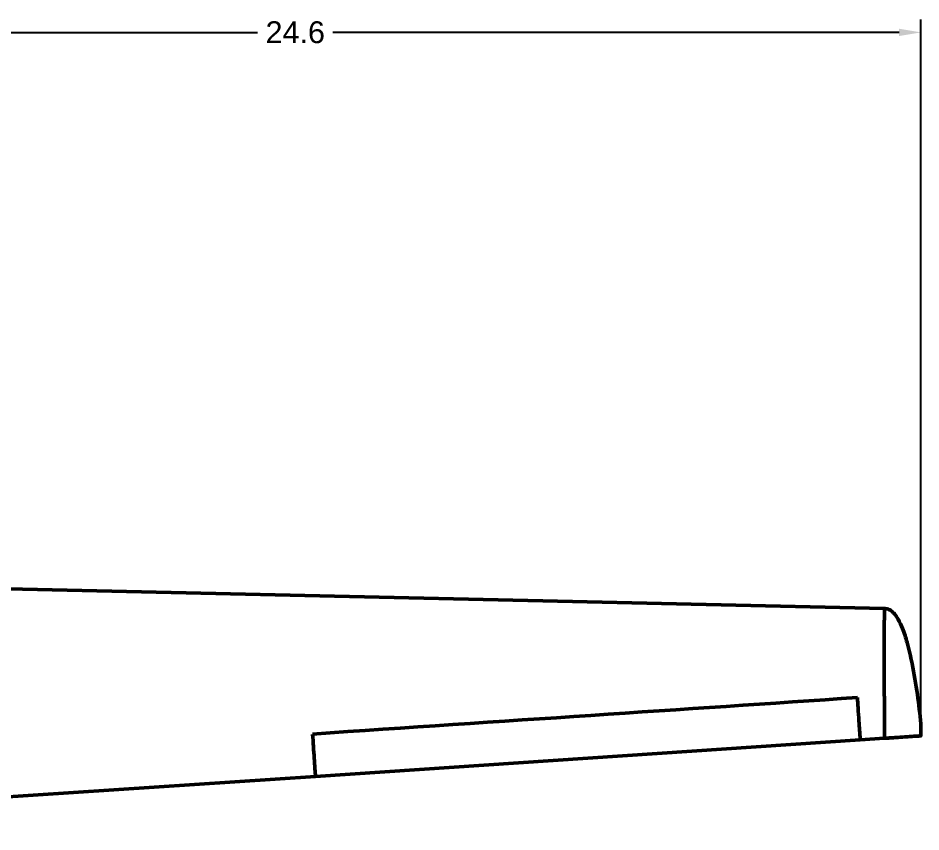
# Model space of a CAD drawing. Header units: inches. Extents: x 0.6 to 59.7, y 1.8 to 21.1.
# Drawn here: x 23.49 to 33.41, y 10.54 to 19.49 of the extents above; entities that cross this region are included whole.
import ezdxf

# ---------------------------------------------------------------- set-up
doc = ezdxf.new("R2010")
doc.units = ezdxf.units.IN
doc.header["$LTSCALE"] = 0.75
doc.header["$MEASUREMENT"] = 0
for name, color, linetype, lineweight in [('Dimensions', 7, 'Continuous', 25), ('Visible', 7, 'Continuous', 50), ('Visible Narrow', 7, 'Continuous', 25)]:
    doc.layers.add(name, color=color, linetype=linetype, lineweight=lineweight)
doc.styles.get("Standard").update_dxf_attribs({"font": 'arial.ttf'})
doc.dimstyles.get("Standard").update_dxf_attribs({"dimtxt": 0.24, "dimasz": 0.24, "dimexe": 0.14, "dimexo": 0.14, "dimgap": 0.1, "dimtad": 0, "dimtih": 1, "dimtoh": 1, "dimlfac": 0.083333, "dimzin": 12, "dimdsep": 46, "dimtxsty": 'Standard', "dimcen": 0, "dimclrd": 256, "dimclre": 256, "dimclrt": 256, "dimazin": 3, "dimtp": 0.01, "dimtm": 0.01, "dimtfac": 1, "dimtofl": 0, "dimtmove": 0, "dimatfit": 3, "dimfxl": 1, "dimtolj": 1, "dimtzin": 12, "dimarcsym": 1})

# ---------------------------------------------------------------- blocks, each defined once
blk = doc.blocks.new('*D6')
at = {"layer": 'Defpoints', "color": 0, "transparency": 16777216}
for p in [(33.412973, 19.328394), (0.606958, 11.594702), (33.412973, 11.594702)]:
    blk.add_point(p, dxfattribs=at)
at = {"layer": 'Dimensions', "lineweight": -2, "transparency": 16777216}
for p, q in [((0.606958, 11.734702), (0.606958, 19.468394)), ((33.412973, 11.734702), (33.412973, 19.468394)), ((0.846958, 19.328394), (26.123713, 19.328394)), ((33.172973, 19.328394), (26.951052, 19.328394))]:
    blk.add_line(p, q, dxfattribs=at)
at = {"layer": 'Dimensions', "transparency": 16777216}
for points in [[(0.846958, 19.368394), (0.846958, 19.288394), (0.606958, 19.328394)], [(33.172973, 19.368394), (33.172973, 19.288394), (33.412973, 19.328394)]]:
    blk.add_solid(points, dxfattribs=at)
at = {"layer": 'Dimensions', "transparency": 16777216, "insert": (26.537382, 19.328394), "char_height": 0.24, "attachment_point": 5}
blk.add_mtext('\\A1;24.6', dxfattribs=at)

msp = doc.modelspace()

# ---------------------------------------------------------------- linework, layer by layer
at = {"layer": 'Visible', "extrusion": (-1e-16, 1, 0)}
for p, q in [((17.6339, 13.3378, 0.3107), (33.012, 12.9946, 0.5779)), ((26.7593, 11.1493, 0.4702), (32.7459, 11.5501, 0.574)), ((26.7593, 11.1493, 0.465), (32.7459, 11.5501, 0.5702)), ((32.7459, 11.5501, 0.5702), (33.0121, 11.5679, 0.5749)), ((32.7459, 11.5501, 0.574), (33.012, 11.5679, 0.5786)), ((32.7459, 11.5501, 0.574), (32.7459, 11.5501, 0.5702)), ((32.7459, 11.5501, 0.574), (32.7459, 11.5501, 0.5702)), ((33.412, 11.5946, 0.584), (33.412, 11.5946, 0.5837)), ((17.6324, 10.5382, 0.3119), (26.7593, 11.1493, 0.4702)), ((17.6413, 10.5388, 0.3048), (26.7593, 11.1493, 0.465)), ((26.7593, 11.1493, 0.465), (26.7593, 11.1493, 0.4702)), ((26.7593, 11.1493, 0.465), (26.7593, 11.1493, 0.4702))]:
    msp.add_line(p, q, dxfattribs=at)
at = {"layer": 'Visible', "extrusion": (0.999848, -6.36e-14, 0.017452)}
msp.add_open_spline([(33.012, 12.9946, 0.5779), (33.012, 12.9946, 0.5785), (33.012, 12.9945, 0.5811), (33.0119, 12.9936, 0.5859), (33.0118, 12.9904, 0.5927), (33.0116, 12.984, 0.6009), (33.0115, 12.976, 0.6083), (33.0114, 12.9693, 0.6135), (33.0113, 12.9631, 0.6172), (33.0113, 12.9559, 0.621), (33.0112, 12.9466, 0.6255), (33.0111, 12.9357, 0.6305), (33.011, 12.9241, 0.6354), (33.0109, 12.9129, 0.6397), (33.0109, 12.9023, 0.6432), (33.0108, 12.8926, 0.6461), (33.0108, 12.8832, 0.6487), (33.0107, 12.8738, 0.6514), (33.0107, 12.8635, 0.6542), (33.0106, 12.8518, 0.6571), (33.0106, 12.8386, 0.6602), (33.0105, 12.824, 0.6632), (33.0105, 12.8084, 0.6662), (33.0104, 12.7925, 0.6691), (33.0104, 12.7767, 0.6717), (33.0103, 12.7613, 0.674), (33.0103, 12.7464, 0.6761), (33.0103, 12.7318, 0.6779), (33.0103, 12.7171, 0.6795), (33.0102, 12.7022, 0.681), (33.0102, 12.687, 0.6824), (33.0102, 12.6717, 0.6837), (33.0102, 12.6566, 0.6848), (33.0101, 12.6419, 0.6859), (33.0101, 12.6276, 0.6868), (33.0101, 12.6135, 0.6876), (33.0101, 12.5991, 0.6883), (33.0101, 12.5839, 0.6888), (33.0101, 12.5675, 0.6892), (33.0101, 12.5495, 0.6894), (33.0101, 12.5299, 0.6895), (33.0101, 12.5089, 0.6895), (33.0101, 12.4867, 0.6893), (33.0101, 12.4639, 0.689), (33.0101, 12.4408, 0.6885), (33.0101, 12.418, 0.6878), (33.0101, 12.3956, 0.687), (33.0101, 12.3737, 0.686), (33.0102, 12.3525, 0.6849), (33.0102, 12.3316, 0.6836), (33.0102, 12.3111, 0.6822), (33.0102, 12.2906, 0.6807), (33.0103, 12.2701, 0.6792), (33.0103, 12.2494, 0.6775), (33.0103, 12.2284, 0.6758), (33.0103, 12.2072, 0.674), (33.0104, 12.1858, 0.6721), (33.0104, 12.1642, 0.67), (33.0105, 12.1425, 0.6679), (33.0105, 12.1208, 0.6656), (33.0105, 12.0992, 0.6633), (33.0106, 12.0777, 0.6608), (33.0106, 12.0564, 0.6583), (33.0107, 12.0354, 0.6557), (33.0107, 12.0147, 0.6531), (33.0108, 11.9941, 0.6504), (33.0108, 11.9736, 0.6477), (33.0109, 11.9531, 0.6449), (33.0109, 11.9325, 0.642), (33.011, 11.9114, 0.639), (33.011, 11.89, 0.6358), (33.0111, 11.868, 0.6325), (33.0111, 11.8456, 0.629), (33.0112, 11.8229, 0.6254), (33.0113, 11.8002, 0.6218), (33.0113, 11.778, 0.6181), (33.0114, 11.7566, 0.6144), (33.0115, 11.7363, 0.611), (33.0115, 11.7175, 0.6077), (33.0116, 11.7002, 0.6046), (33.0116, 11.6844, 0.6017), (33.0117, 11.6697, 0.5989), (33.0117, 11.6557, 0.5962), (33.0118, 11.642, 0.5936), (33.0118, 11.6283, 0.5908), (33.0119, 11.6141, 0.588), (33.0119, 11.5994, 0.585), (33.0119, 11.5871, 0.5825), (33.012, 11.5776, 0.5806), (33.012, 11.5711, 0.5793), (33.012, 11.5679, 0.5786)], degree=5, knots=[-0.501706, -0.501706, -0.501706, -0.501706, -0.501706, -0.501706, -0.5, -0.4941176, -0.4882353, -0.4823529, -0.4764706, -0.4705882, -0.4647059, -0.4588235, -0.4529412, -0.4470588, -0.4411765, -0.4352941, -0.4294118, -0.4235294, -0.4176471, -0.4117647, -0.4058824, -0.4, -0.3941176, -0.3882353, -0.3823529, -0.3764706, -0.3705882, -0.3647059, -0.3588235, -0.3529412, -0.3470588, -0.3411765, -0.3352941, -0.3294118, -0.3235294, -0.3176471, -0.3117647, -0.3058824, -0.3, -0.2941176, -0.2882353, -0.2823529, -0.2764706, -0.2705882, -0.2647059, -0.2588235, -0.2529412, -0.2470588, -0.2411765, -0.2352941, -0.2294118, -0.2235294, -0.2176471, -0.2117647, -0.2058824, -0.2, -0.1941176, -0.1882353, -0.1823529, -0.1764706, -0.1705882, -0.1647059, -0.1588235, -0.1529412, -0.1470588, -0.1411765, -0.1352941, -0.1294118, -0.1235294, -0.1176471, -0.1117647, -0.1058824, -0.1, -0.0941176, -0.0882353, -0.0823529, -0.0764706, -0.0705882, -0.0647059, -0.0588235, -0.0529412, -0.0470588, -0.0411765, -0.0352941, -0.0294118, -0.0235294, -0.0176471, -0.0117647, -0.0058824, 0, 0, 0, 0, 0, 0], dxfattribs=at)
at = {"layer": 'Visible'}
for points, knots in [([(33.012, 12.9946, 0.5779), (33.0257, 12.9943, 0.5781), (33.0396, 12.9916, 0.5783), (33.0649, 12.9822, 0.5786), (33.0768, 12.9755, 0.5787), (33.1002, 12.9583, 0.579), (33.1115, 12.9473, 0.5792), (33.137, 12.918, 0.5795), (33.15, 12.8987, 0.5797), (33.1809, 12.8457, 0.5801), (33.1966, 12.8107, 0.5803), (33.2303, 12.7247, 0.5807), (33.2466, 12.6728, 0.5809), (33.2824, 12.544, 0.5814), (33.2999, 12.4665, 0.5817), (33.3383, 12.2764, 0.5822), (33.3571, 12.1633, 0.5825), (33.389, 11.9429, 0.583), (33.4026, 11.8356, 0.5832), (33.412, 11.7279, 0.5836)], [0, 0, 0, 0, 0.940338, 0.940338, 1.856697, 1.856697, 2.92961, 2.92961, 4.514555, 4.514555, 7.132612, 7.132612, 10.851304, 10.851304, 16.296581, 16.296581, 24.153555, 24.153555, 31.565165, 31.565165, 31.565165, 31.565165]), ([(33.4114, 11.5946, 0.5837), (33.4114, 11.5946, 0.5837), (33.4114, 11.5946, 0.5837), (33.4114, 11.5946, 0.5837), (33.4114, 11.5946, 0.5837), (33.4114, 11.5946, 0.5837), (33.4114, 11.5946, 0.5837), (33.4113, 11.5946, 0.5837), (33.4113, 11.5946, 0.5837), (33.4113, 11.5946, 0.5837), (33.4113, 11.5946, 0.5837), (33.4113, 11.5946, 0.5837), (33.4112, 11.5946, 0.5837), (33.4111, 11.5946, 0.5838), (33.411, 11.5946, 0.5838), (33.4106, 11.5946, 0.5838), (33.4102, 11.5945, 0.5838), (33.409, 11.5944, 0.5838), (33.4081, 11.5944, 0.5837), (33.4043, 11.5941, 0.5837), (33.4015, 11.5939, 0.5836), (33.3903, 11.5932, 0.5834), (33.3818, 11.5926, 0.5833), (33.3481, 11.5904, 0.5827), (33.3228, 11.5887, 0.5823), (33.2216, 11.5819, 0.5805), (33.1458, 11.5768, 0.5792), (33.0557, 11.5708, 0.5776), (33.0414, 11.5698, 0.5774), (33.0245, 11.5687, 0.5769), (33.0219, 11.5685, 0.5769), (33.0182, 11.5683, 0.5767), (33.0172, 11.5682, 0.5766), (33.0158, 11.5681, 0.5764), (33.0155, 11.5681, 0.5763), (33.015, 11.5681, 0.5761), (33.0149, 11.5681, 0.5761), (33.0147, 11.568, 0.5759), (33.0146, 11.568, 0.5759), (33.0146, 11.568, 0.5758), (33.0146, 11.568, 0.5757), (33.0145, 11.568, 0.5757), (33.0145, 11.568, 0.5756), (33.0145, 11.568, 0.5756)], [0.005161, 0.005161, 0.005161, 0.005161, 0.005243, 0.005243, 0.005343, 0.005343, 0.005545, 0.005545, 0.006358, 0.006358, 0.007154, 0.007154, 0.009544, 0.009544, 0.016706, 0.016706, 0.038177, 0.038177, 0.102575, 0.102575, 0.295767, 0.295767, 0.875341, 0.875341, 2.614062, 2.614062, 7.830227, 7.830227, 8.808259, 8.808259, 8.991648, 8.991648, 9.060458, 9.060458, 9.086339, 9.086339, 9.09568, 9.09568, 9.101303, 9.101303, 9.103819, 9.103819, 9.106243, 9.106243, 9.106243, 9.106243])]:
    msp.add_open_spline(points, degree=3, knots=knots, dxfattribs=at)
at = {"layer": 'Visible', "extrusion": (0.066798, -0.997766, -1.51798e-11)}
msp.add_open_spline([(26.7282, 11.6149, 0.5522), (28.7908, 11.753, 0.5867), (30.8271, 11.8893, 0.6203), (32.7148, 12.0157, 0.6509)], degree=3, dxfattribs=at)
msp.add_open_spline([(26.7282, 11.6149, 0.5522), (28.7908, 11.753, 0.5867), (30.8271, 11.8893, 0.6203), (32.7148, 12.0157, 0.6509)], degree=3, dxfattribs=at)
at = {"layer": 'Visible', "extrusion": (0.997767, 0.066798, -6.634e-12)}
msp.add_open_spline([(32.7148, 12.0157, 0.6509), (32.7172, 11.9792, 0.6463), (32.7198, 11.9408, 0.6412), (32.7256, 11.8545, 0.6288), (32.7289, 11.8053, 0.621), (32.7374, 11.6774, 0.5996), (32.7403, 11.6342, 0.5912), (32.7459, 11.5501, 0.574)], degree=3, knots=[-11.705247, -11.705247, -11.705247, -11.705247, -9.20162, -9.20162, -5.902621, -5.902621, 0, 0, 0, 0], dxfattribs=at)
msp.add_open_spline([(32.7148, 12.0157, 0.6509), (32.7172, 11.9792, 0.6463), (32.7198, 11.9408, 0.6412), (32.7256, 11.8545, 0.6288), (32.7289, 11.8053, 0.621), (32.7374, 11.6774, 0.5996), (32.7403, 11.6342, 0.5912), (32.7459, 11.5501, 0.574)], degree=3, knots=[-11.705247, -11.705247, -11.705247, -11.705247, -9.20162, -9.20162, -5.902621, -5.902621, 0, 0, 0, 0], dxfattribs=at)
at = {"layer": 'Visible', "extrusion": (0.999848, 8.225e-13, 0.017452)}
msp.add_open_spline([(33.412, 11.5946, 0.5837), (33.412, 11.595, 0.5836), (33.412, 11.5956, 0.5836), (33.412, 11.5965, 0.5835), (33.412, 11.5976, 0.5834), (33.412, 11.599, 0.5833), (33.412, 11.6003, 0.5833), (33.412, 11.6016, 0.5832), (33.412, 11.6029, 0.5831), (33.412, 11.6042, 0.583), (33.412, 11.6056, 0.5829), (33.412, 11.6071, 0.5828), (33.412, 11.6088, 0.5827), (33.412, 11.6106, 0.5826), (33.412, 11.6125, 0.5824), (33.412, 11.6145, 0.5823), (33.412, 11.6167, 0.5821), (33.412, 11.6188, 0.582), (33.412, 11.621, 0.5819), (33.412, 11.6231, 0.5817), (33.412, 11.6252, 0.5816), (33.412, 11.6272, 0.5814), (33.412, 11.6292, 0.5813), (33.412, 11.6311, 0.5812), (33.412, 11.633, 0.5811), (33.412, 11.635, 0.581), (33.412, 11.6369, 0.5808), (33.412, 11.6389, 0.5807), (33.412, 11.6409, 0.5806), (33.412, 11.6429, 0.5805), (33.412, 11.6449, 0.5803), (33.412, 11.647, 0.5802), (33.4121, 11.649, 0.5801), (33.4121, 11.6511, 0.58), (33.4121, 11.6531, 0.5798), (33.4121, 11.6551, 0.5797), (33.4121, 11.6571, 0.5796), (33.4121, 11.6591, 0.5795), (33.4121, 11.6611, 0.5794), (33.4121, 11.663, 0.5793), (33.4121, 11.6649, 0.5792), (33.4121, 11.6669, 0.5791), (33.4121, 11.6688, 0.579), (33.4121, 11.6709, 0.5789), (33.4121, 11.673, 0.5788), (33.4121, 11.6751, 0.5787), (33.4121, 11.6773, 0.5787), (33.4121, 11.6794, 0.5786), (33.4121, 11.6816, 0.5785), (33.4121, 11.6836, 0.5785), (33.4121, 11.6855, 0.5784), (33.4121, 11.6873, 0.5784), (33.4121, 11.6889, 0.5783), (33.4121, 11.6904, 0.5783), (33.4121, 11.6917, 0.5782), (33.4121, 11.6931, 0.5782), (33.4121, 11.6944, 0.5782), (33.4121, 11.6957, 0.5782), (33.4121, 11.6971, 0.5782), (33.4121, 11.6986, 0.5782), (33.4121, 11.7, 0.5782), (33.4121, 11.7014, 0.5782), (33.4121, 11.7028, 0.5782), (33.4121, 11.7042, 0.5782), (33.4121, 11.7055, 0.5783), (33.4121, 11.707, 0.5783), (33.4121, 11.7084, 0.5784), (33.4121, 11.7099, 0.5785), (33.4121, 11.7114, 0.5786), (33.4121, 11.7128, 0.5787), (33.4121, 11.7142, 0.5788), (33.4121, 11.7153, 0.5789), (33.4121, 11.7163, 0.579), (33.4121, 11.7172, 0.5791), (33.4121, 11.7181, 0.5792), (33.4121, 11.719, 0.5794), (33.4121, 11.7199, 0.5795), (33.4121, 11.7209, 0.5797), (33.4121, 11.722, 0.58), (33.412, 11.7231, 0.5803), (33.412, 11.7241, 0.5806), (33.412, 11.7248, 0.5809), (33.412, 11.7254, 0.5811), (33.412, 11.726, 0.5814), (33.412, 11.7267, 0.5818), (33.412, 11.7274, 0.5825), (33.412, 11.728, 0.5833), (33.412, 11.7281, 0.5842), (33.412, 11.7277, 0.5851), (33.4119, 11.727, 0.586), (33.4119, 11.7263, 0.5867), (33.4119, 11.7257, 0.5872), (33.4119, 11.7251, 0.5876), (33.4119, 11.7245, 0.5879), (33.4119, 11.7237, 0.5883), (33.4119, 11.7227, 0.5887), (33.4119, 11.7217, 0.5892), (33.4119, 11.7206, 0.5896), (33.4119, 11.7196, 0.59), (33.4119, 11.7187, 0.5902), (33.4119, 11.7178, 0.5905), (33.4119, 11.717, 0.5907), (33.4119, 11.7161, 0.591), (33.4119, 11.7151, 0.5912), (33.4119, 11.7139, 0.5915), (33.4118, 11.7126, 0.5918), (33.4118, 11.7111, 0.5921), (33.4118, 11.7096, 0.5924), (33.4118, 11.7081, 0.5926), (33.4118, 11.7067, 0.5928), (33.4118, 11.7053, 0.593), (33.4118, 11.7039, 0.5932), (33.4118, 11.7026, 0.5934), (33.4118, 11.7012, 0.5935), (33.4118, 11.6998, 0.5937), (33.4118, 11.6983, 0.5938), (33.4118, 11.6969, 0.5939), (33.4118, 11.6955, 0.594), (33.4118, 11.6942, 0.5941), (33.4118, 11.6928, 0.5942), (33.4118, 11.6915, 0.5942), (33.4118, 11.6901, 0.5943), (33.4118, 11.6887, 0.5943), (33.4118, 11.687, 0.5944), (33.4118, 11.6852, 0.5944), (33.4118, 11.6833, 0.5944), (33.4118, 11.6812, 0.5944), (33.4118, 11.6791, 0.5943), (33.4118, 11.6769, 0.5943), (33.4118, 11.6747, 0.5942), (33.4118, 11.6726, 0.5942), (33.4118, 11.6705, 0.5941), (33.4118, 11.6685, 0.594), (33.4118, 11.6665, 0.5938), (33.4118, 11.6646, 0.5937), (33.4118, 11.6627, 0.5936), (33.4118, 11.6607, 0.5934), (33.4118, 11.6588, 0.5933), (33.4118, 11.6568, 0.5931), (33.4118, 11.6548, 0.593), (33.4118, 11.6528, 0.5928), (33.4118, 11.6508, 0.5926), (33.4118, 11.6487, 0.5924), (33.4118, 11.6467, 0.5922), (33.4118, 11.6446, 0.592), (33.4118, 11.6426, 0.5917), (33.4119, 11.6406, 0.5915), (33.4119, 11.6386, 0.5912), (33.4119, 11.6367, 0.591), (33.4119, 11.6347, 0.5907), (33.4119, 11.6328, 0.5905), (33.4119, 11.6309, 0.5902), (33.4119, 11.6289, 0.59), (33.4119, 11.6269, 0.5897), (33.4119, 11.6249, 0.5894), (33.4119, 11.6228, 0.5891), (33.4119, 11.6207, 0.5887), (33.4119, 11.6186, 0.5884), (33.4119, 11.6164, 0.5881), (33.4119, 11.6143, 0.5877), (33.4119, 11.6123, 0.5874), (33.4119, 11.6104, 0.587), (33.4119, 11.6086, 0.5867), (33.4119, 11.607, 0.5864), (33.4119, 11.6055, 0.5862), (33.4119, 11.6042, 0.5859), (33.412, 11.6029, 0.5857), (33.412, 11.6016, 0.5854), (33.412, 11.6003, 0.5851), (33.412, 11.599, 0.5849), (33.412, 11.5976, 0.5846), (33.412, 11.5964, 0.5844), (33.412, 11.5956, 0.5842), (33.412, 11.595, 0.5841), (33.412, 11.5946, 0.584)], degree=5, dxfattribs=at)
at = {"layer": 'Visible', "extrusion": (0.997766, 0.066798, -5.74482e-11)}
msp.add_open_spline([(26.7593, 11.1493, 0.4702), (26.7567, 11.1881, 0.4781), (26.7515, 11.2669, 0.4944), (26.7408, 11.4267, 0.5229), (26.7343, 11.5227, 0.5387), (26.7282, 11.6149, 0.5522)], degree=3, knots=[-13.724221, -13.724221, -13.724221, -13.724221, -6.871244, -6.871244, -0.522484, -0.522484, -0.522484, -0.522484], dxfattribs=at)
msp.add_open_spline([(26.7593, 11.1493, 0.4702), (26.7567, 11.1881, 0.4781), (26.7515, 11.2669, 0.4944), (26.7408, 11.4267, 0.5229), (26.7343, 11.5227, 0.5387), (26.7282, 11.6149, 0.5522)], degree=3, knots=[-13.724221, -13.724221, -13.724221, -13.724221, -6.871244, -6.871244, -0.522484, -0.522484, -0.522484, -0.522484], dxfattribs=at)
at = {"layer": 'Visible', "extrusion": (-0.013359, -0.002794, 0.999907)}
msp.add_open_spline([(33.012, 11.5679, 0.5786), (33.0453, 11.5701, 0.579), (33.112, 11.5746, 0.5799), (33.212, 11.5813, 0.5813), (33.312, 11.588, 0.5826), (33.3786, 11.5924, 0.5836), (33.412, 11.5946, 0.584)], degree=3, knots=[0, 0, 0, 0, 2.289867, 4.581337, 6.873247, 9.164532, 9.164532, 9.164532, 9.164532], dxfattribs=at)
at = {"layer": 'Visible', "extrusion": (-0.022167, 0.003224, 0.999749)}
msp.add_open_spline([(33.0121, 11.5679, 0.5749), (33.013, 11.5679, 0.5749), (33.0138, 11.568, 0.5749), (33.0147, 11.568, 0.5749)], degree=3, dxfattribs=at)
at = {"layer": 'Visible', "extrusion": (-0.06656, 0.997782, 0)}
msp.add_open_spline([(33.4114, 11.5946, 0.5836), (33.4116, 11.5946, 0.5836), (33.4118, 11.5946, 0.5837), (33.412, 11.5946, 0.5837)], degree=3, dxfattribs=at)
at = {"layer": 'Visible Narrow', "extrusion": (-1e-16, 1, 0)}
msp.add_line((33.012, 11.5679, 0.5786), (33.0121, 11.5679, 0.5749), dxfattribs=at)

# ---------------------------------------------------------------- dimensions: what is measured, and where the dimension line sits
at = {"layer": 'Dimensions'}
dim = msp.add_linear_dim(base=(33.413, 19.3284), p1=(0.607, 11.5947), p2=(33.413, 11.5947), angle=0, dimstyle='Standard', override={"dimlfac": 0.75}, dxfattribs=at)
dim.commit()
dim.dimension.update_dxf_attribs({"geometry": '*D6', "text_midpoint": (26.5374, 19.3284), "dimtype": 161})

doc.saveas('drawing.dxf')
